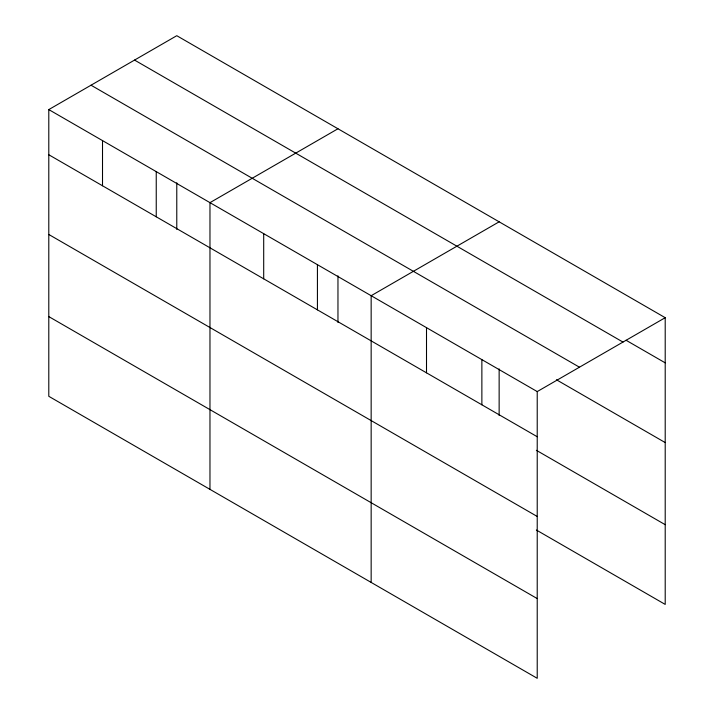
<?xml version="1.0" encoding="UTF-8"?>
<svg xmlns="http://www.w3.org/2000/svg" width="714" height="714" viewBox="0 0 714 714"><rect width="100%" height="100%" fill="white"/><g stroke="black" fill="none" stroke-linecap="round" stroke-linejoin="round"><path stroke-width="1.07" d="M48.793 109.59L537.223 391.584L537.223 678.3L48.793 396.306L48.793 109.59L176.777 35.7L665.207 317.694L665.207 604.41L536.366 530.02M337.963 128.761L209.97 202.651L209.97 489.367M499.14 221.813L371.155 295.712L371.155 582.419M537.223 391.584L665.207 317.694M626.08 340.266L665.207 362.855M134.544 60.083L622.974 342.077M91.026 85.207L579.456 367.201M556.411 379.75L665.207 442.573M48.793 154.76L537.223 436.754M536.366 450.311L665.207 524.692M48.793 234.469L537.223 516.463M48.793 316.597L537.223 598.591M499.14 368.888L499.14 415.503M481.87 359.624L481.87 404.793M426.508 327.672L426.508 372.833M337.963 275.827L337.963 322.442M317.427 264.689L317.427 309.858M263.698 233.674L263.698 278.835M176.777 182.775L176.777 229.381M156.241 171.628L156.241 216.797M102.513 140.613L102.513 185.774"/></g></svg>
